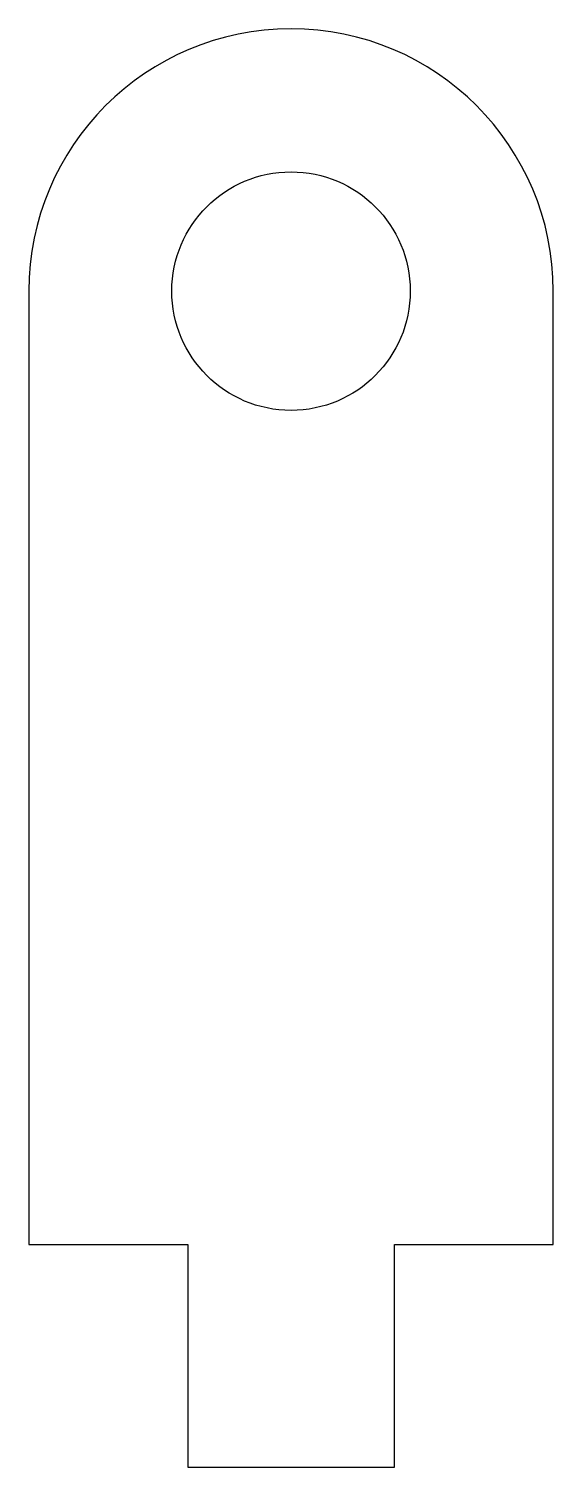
# Model space of a CAD drawing. Header units: millimetres. Extents: x -91.2 to -82.9, y -3.6 to 19.
import ezdxf

# ---------------------------------------------------------------- set-up
doc = ezdxf.new("R2010")
doc.units = ezdxf.units.MM
doc.layers.add('CUTOUTS', color=1, linetype='CONTINUOUS')
doc.layers.add('PERIMETER', color=5, linetype='CONTINUOUS')

msp = doc.modelspace()

# ---------------------------------------------------------------- linework, layer by layer
at = {"layer": 'CUTOUTS'}
msp.add_circle((-87.042, 14.866), 1.875, dxfattribs=at)
at = {"layer": 'PERIMETER'}
msp.add_lwpolyline([(-85.417, -3.625), (-85.417, -0.125), (-82.917, -0.125), (-82.917, 14.866, 1), (-91.167, 14.866), (-91.167, -0.125), (-88.667, -0.125), (-88.667, -3.625)], format="xyb", close=True, dxfattribs=at)

doc.saveas('drawing.dxf')
